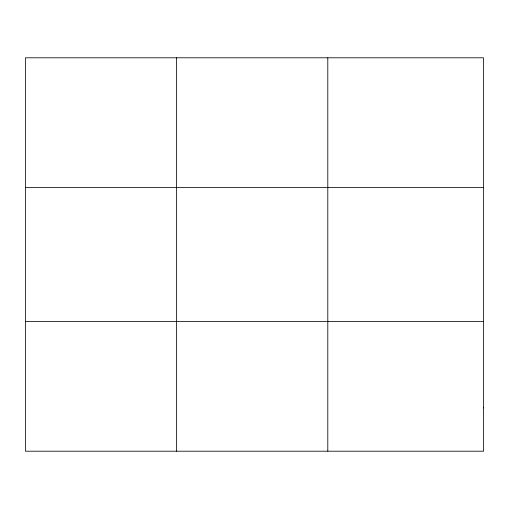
<?xml version="1.0" encoding="UTF-8"?>
<svg xmlns="http://www.w3.org/2000/svg" width="509" height="509" viewBox="0 0 509 509"><rect width="100%" height="100%" fill="white"/><g stroke="black" fill="none" stroke-linecap="round" stroke-linejoin="round"><path stroke-width="0.76" d="M176.623 451.203L176.623 57.797M327.796 451.203L327.796 57.797M25.45 187.624L483.55 187.624M25.45 321.376L483.55 321.376M483.55 407.925L483.55 451.203L25.45 451.203L25.45 57.797L483.55 57.797L483.55 407.925"/></g></svg>
